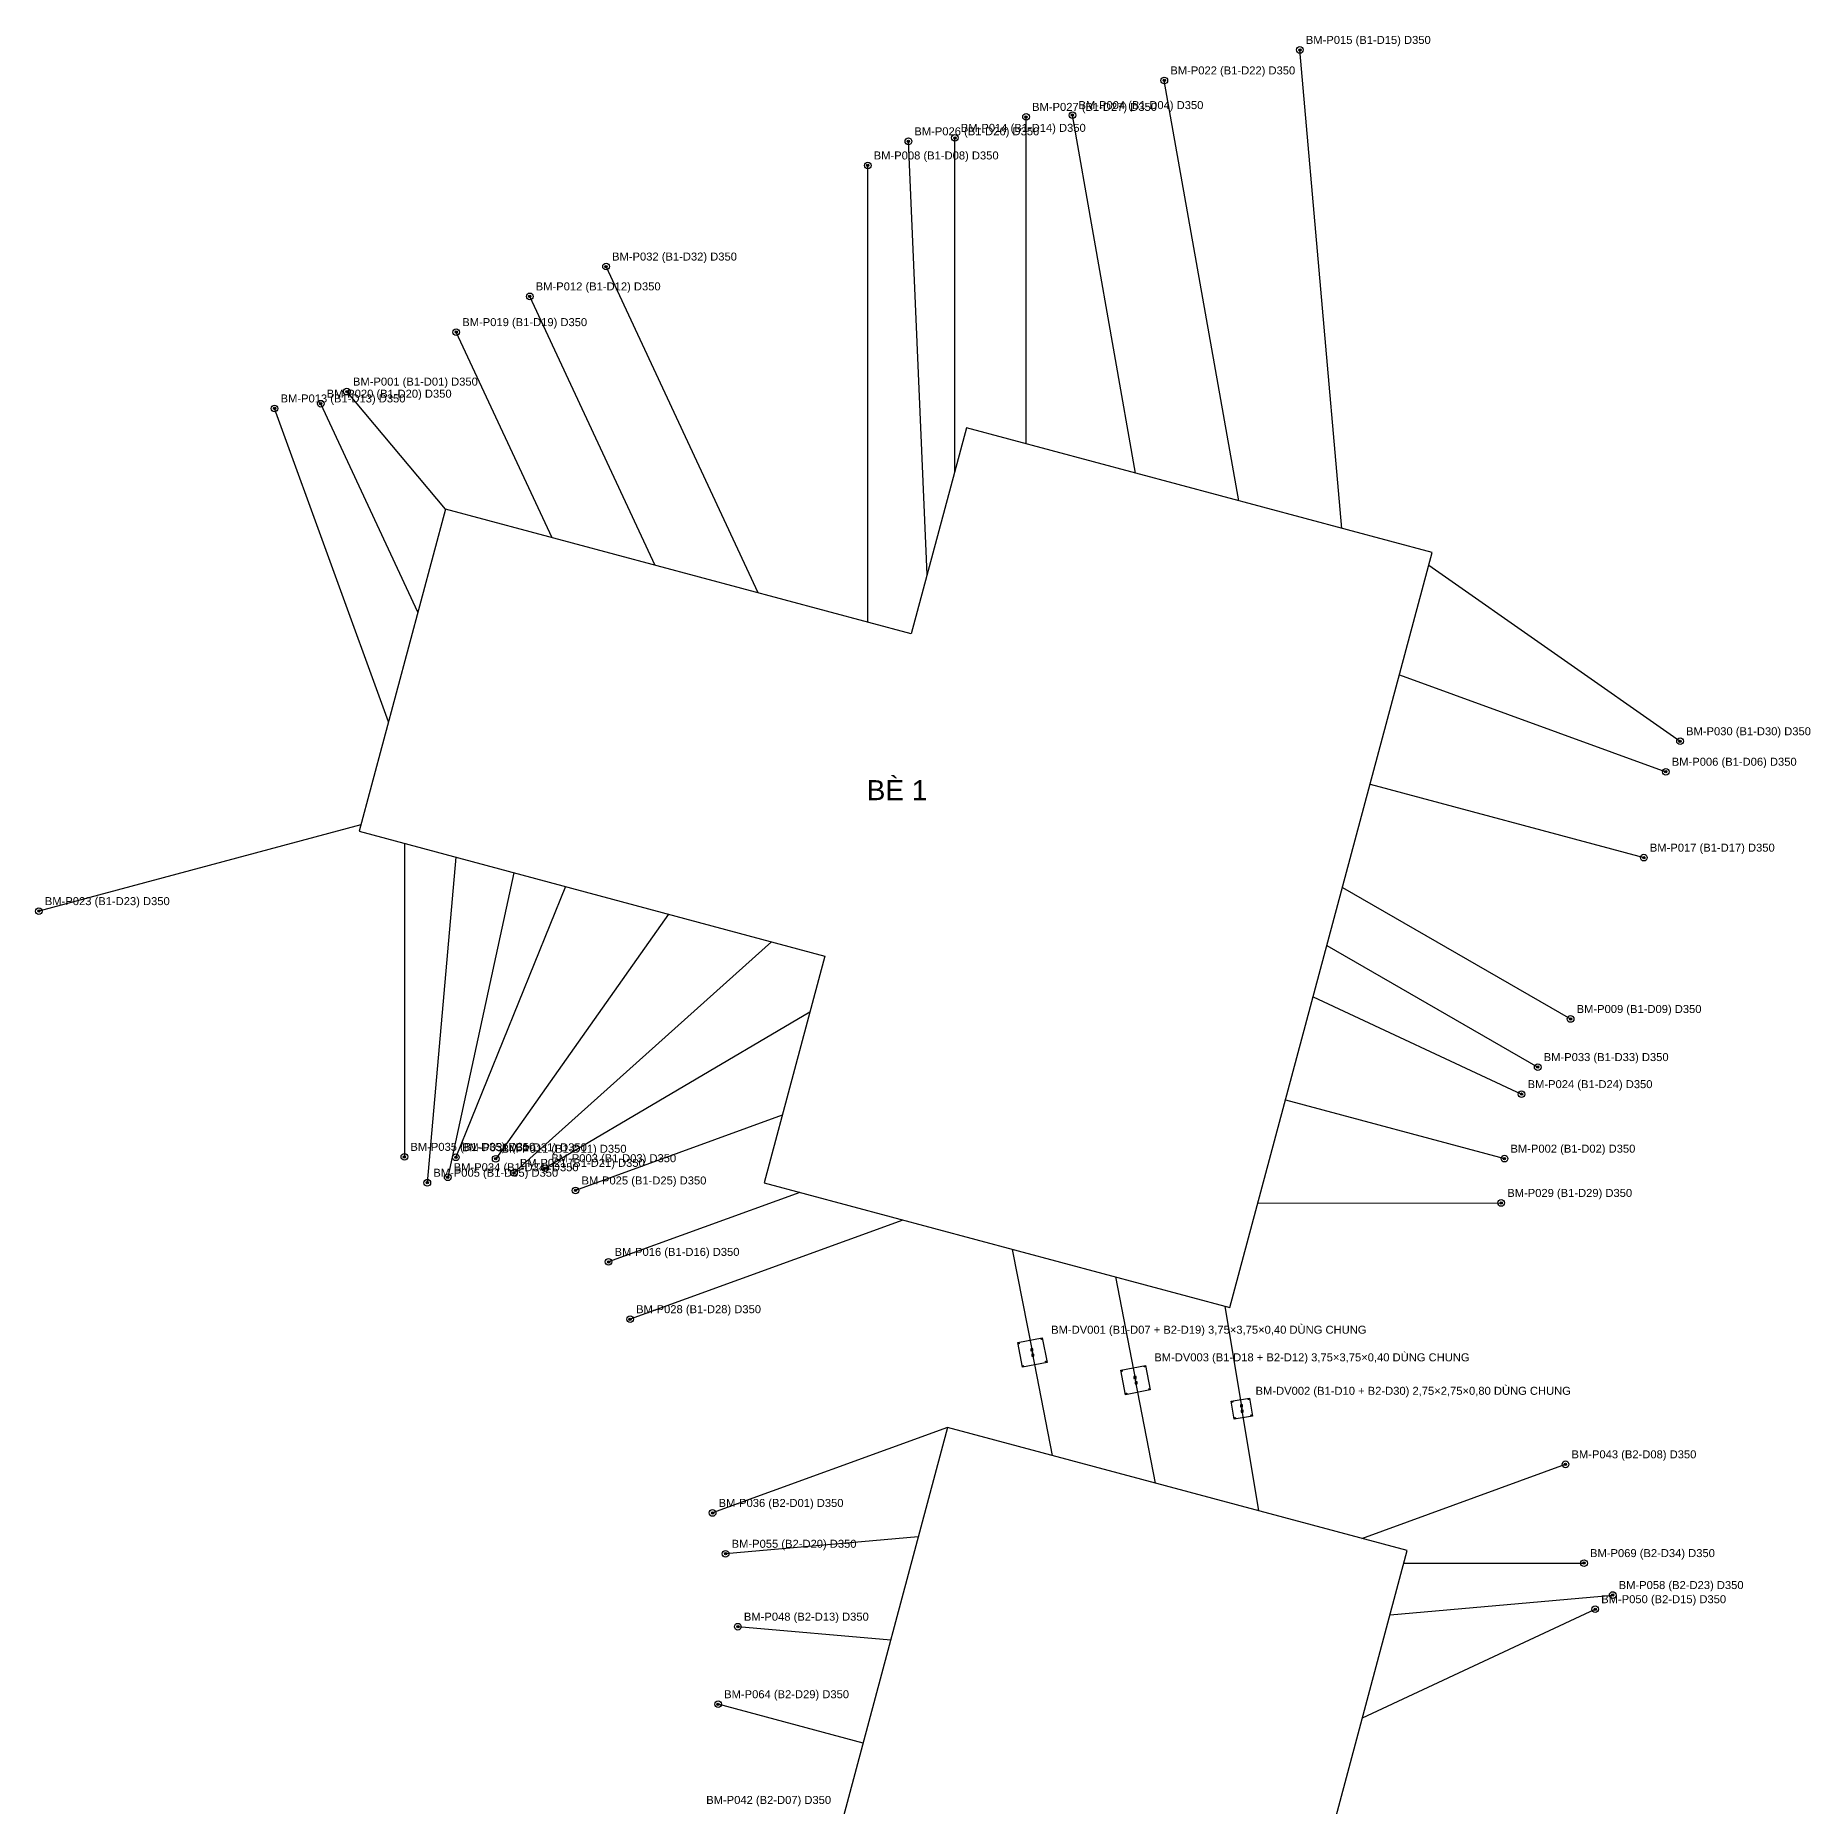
# Model space of a CAD drawing. Header units: metres. Extents: x -662 to 930, y -121 to 674.
# Drawn here: x -185.9 to 80.2, y 408.6 to 674.1 of the extents above; entities that cross this region are included whole.
import ezdxf

# ---------------------------------------------------------------- set-up
doc = ezdxf.new("R2010")
doc.units = ezdxf.units.M
for name, color, linetype in [('01_BE_PIN', 4, 'CONTINUOUS'), ('02_DAY_NEO_BO', 3, 'CONTINUOUS'), ('03_DAY_NEO_DAY', 1, 'CONTINUOUS'), ('04_COC_KHOAN_NHOI_BO', 2, 'CONTINUOUS'), ('05_DE_NEO_VIT_XOAN', 6, 'CONTINUOUS'), ('06_TOA_DO_TEXT', 7, 'CONTINUOUS')]:
    doc.layers.add(name, color=color, linetype=linetype)
doc.styles.add('VN', font='arial.ttf')

msp = doc.modelspace()

# ---------------------------------------------------------------- linework, layer by layer
at = {"layer": '01_BE_PIN'}
for p, q in [((-46.317, 615.327), (-54.6, 584.415)), ((23.495, 596.621), (-46.317, 615.327)), ((-124.433, 603.126), (-137.374, 554.83)), ((-54.6, 584.415), (-124.433, 603.126)), ((-6.839, 483.415), (23.495, 596.621)), ((-137.374, 554.83), (-67.541, 536.118)), ((-67.541, 536.118), (-76.651, 502.121)), ((-76.651, 502.121), (-6.839, 483.415)), ((-49.147, 465.447), (-77.617, 359.195)), ((19.771, 446.981), (-49.147, 465.447)), ((-19.57, 300.16), (19.771, 446.981))]:
    msp.add_line(p, q, dxfattribs=at)
at = {"layer": '02_DAY_NEO_BO'}
for p, q in [((9.94, 600.25), (3.66, 671.98)), ((-5.51, 604.39), (-16.66, 667.41)), ((-37.39, 612.94), (-37.39, 661.94)), ((-20.97, 608.54), (-30.43, 662.21)), ((-52.21, 593.34), (-55.04, 658.28)), ((-48.07, 608.8), (-48.07, 658.8)), ((-61.13, 586.16), (-61.13, 654.66)), ((-77.55, 590.56), (-100.37, 639.5)), ((-93, 594.7), (-111.81, 635.03)), ((-108.46, 598.85), (-122.83, 629.67)), ((-124.43, 603.13), (-139.22, 620.75)), ((-132.97, 571.25), (-150.07, 618.23)), ((-128.57, 587.67), (-143.15, 618.94)), ((22.99, 594.72), (60.67, 568.33)), ((18.59, 578.3), (58.53, 563.76)), ((14.19, 561.88), (55.24, 550.88)), ((-137.12, 555.8), (-185.42, 542.86)), ((-130.61, 553.02), (-130.61, 506.02)), ((-122.88, 550.95), (-127.17, 502.14)), ((-114.19, 548.62), (-124.11, 502.96)), ((-106.46, 546.55), (-122.88, 505.95)), ((10.04, 546.42), (44.26, 526.69)), ((-91.01, 542.41), (-116.92, 505.73)), ((-75.55, 538.27), (-114.19, 503.62)), ((7.72, 537.73), (39.33, 519.48)), ((5.64, 530), (36.91, 515.42)), ((-69.79, 527.71), (-109.48, 504.32)), ((1.5, 514.55), (34.34, 505.75)), ((-73.94, 512.26), (-104.95, 500.98)), ((-71.33, 500.7), (-99.99, 490.27)), ((-2.64, 499.09), (33.86, 499.11)), ((-55.88, 496.55), (-96.76, 481.68)), ((-49.15, 465.45), (-84.39, 452.63)), ((12.95, 448.81), (43.49, 459.92)), ((-53.55, 449.03), (-82.44, 446.51)), ((19.27, 445.11), (46.27, 445.11)), ((17.2, 437.38), (50.57, 440.32)), ((13.06, 421.93), (47.95, 438.2)), ((-57.69, 433.57), (-80.6, 435.58)), ((-61.83, 418.12), (-83.56, 423.95))]:
    msp.add_line(p, q, dxfattribs=at)
at = {"layer": '03_DAY_NEO_DAY'}
for p, q in [((-39.46, 492.15), (-36.44, 476.69)), ((-24, 488.01), (-20.98, 472.55)), ((-7.58, 483.61), (-5.04, 468.28)), ((-33.42, 461.23), (-36.44, 476.69)), ((-17.96, 457.09), (-20.98, 472.55)), ((-2.51, 452.95), (-5.04, 468.28))]:
    msp.add_line(p, q, dxfattribs=at)
at = {"layer": '04_COC_KHOAN_NHOI_BO'}
for centre, radius in [((3.66, 671.98), 0.5), ((3.66, 671.98), 0.175), ((-16.66, 667.41), 0.5), ((-16.66, 667.41), 0.175), ((-37.39, 661.94), 0.5), ((-37.39, 661.94), 0.175), ((-30.43, 662.21), 0.5), ((-30.43, 662.21), 0.175), ((-55.04, 658.28), 0.5), ((-55.04, 658.28), 0.175), ((-48.07, 658.8), 0.5), ((-48.07, 658.8), 0.175), ((-61.13, 654.66), 0.5), ((-61.13, 654.66), 0.175), ((-100.37, 639.5), 0.5), ((-100.37, 639.5), 0.175), ((-111.81, 635.03), 0.5), ((-111.81, 635.03), 0.175), ((-122.83, 629.67), 0.5), ((-122.83, 629.67), 0.175), ((-139.22, 620.75), 0.5), ((-139.22, 620.75), 0.175), ((-150.07, 618.23), 0.5), ((-150.07, 618.23), 0.175), ((-143.15, 618.94), 0.5), ((-143.15, 618.94), 0.175), ((60.67, 568.33), 0.5), ((60.67, 568.33), 0.175), ((58.53, 563.76), 0.5), ((58.53, 563.76), 0.175), ((55.24, 550.88), 0.5), ((55.24, 550.88), 0.175), ((-185.42, 542.86), 0.5), ((-185.42, 542.86), 0.175), ((44.26, 526.69), 0.5), ((44.26, 526.69), 0.175), ((39.33, 519.48), 0.5), ((39.33, 519.48), 0.175), ((36.91, 515.42), 0.5), ((36.91, 515.42), 0.175), ((-130.61, 506.02), 0.5), ((-130.61, 506.02), 0.175), ((-122.88, 505.95), 0.5), ((-122.88, 505.95), 0.175), ((-116.92, 505.73), 0.5), ((-116.92, 505.73), 0.175), ((34.34, 505.75), 0.5), ((34.34, 505.75), 0.175), ((-124.11, 502.96), 0.5), ((-124.11, 502.96), 0.175), ((-114.19, 503.62), 0.5), ((-114.19, 503.62), 0.175), ((-109.48, 504.32), 0.5), ((-109.48, 504.32), 0.175), ((-127.17, 502.14), 0.5), ((-127.17, 502.14), 0.175), ((-104.95, 500.98), 0.5), ((-104.95, 500.98), 0.175), ((33.86, 499.11), 0.5), ((33.86, 499.11), 0.175), ((-99.99, 490.27), 0.5), ((-99.99, 490.27), 0.175), ((-96.76, 481.68), 0.5), ((-96.76, 481.68), 0.175), ((43.49, 459.92), 0.5), ((43.49, 459.92), 0.175), ((-84.39, 452.63), 0.5), ((-84.39, 452.63), 0.175), ((-82.44, 446.51), 0.5), ((-82.44, 446.51), 0.175), ((46.27, 445.11), 0.5), ((46.27, 445.11), 0.175), ((50.57, 440.32), 0.5), ((50.57, 440.32), 0.175), ((47.95, 438.2), 0.5), ((47.95, 438.2), 0.175), ((-80.6, 435.58), 0.5), ((-80.6, 435.58), 0.175), ((-83.56, 423.95), 0.5), ((-83.56, 423.95), 0.175)]:
    msp.add_circle(centre, radius, dxfattribs=at)
for p in [(3.66, 671.98), (-16.66, 667.41), (-37.39, 661.94), (-30.43, 662.21), (-55.04, 658.28), (-48.07, 658.8), (-61.13, 654.66), (-100.37, 639.5), (-111.81, 635.03), (-122.83, 629.67), (-139.22, 620.75), (-150.07, 618.23), (-143.15, 618.94), (60.67, 568.33), (58.53, 563.76), (55.24, 550.88), (-185.42, 542.86), (44.26, 526.69), (39.33, 519.48), (36.91, 515.42), (-130.61, 506.02), (-122.88, 505.95), (-116.92, 505.73), (34.34, 505.75), (-114.19, 503.62), (-109.48, 504.32), (-127.17, 502.14), (-124.11, 502.96), (-104.95, 500.98), (33.86, 499.11), (-99.99, 490.27), (-96.76, 481.68), (43.49, 459.92), (-84.39, 452.63), (-82.44, 446.51), (46.27, 445.11), (50.57, 440.32), (47.95, 438.2), (-80.6, 435.58), (-83.56, 423.95)]:
    msp.add_point(p, dxfattribs=at)
at = {"layer": '05_DE_NEO_VIT_XOAN'}
for p, q in [((-38.641, 478.169), (-34.961, 478.891)), ((-37.919, 474.489), (-38.641, 478.169)), ((-36.367, 477.233), (-36.667, 477.233)), ((-36.667, 477.233), (-36.667, 476.933)), ((-36.667, 476.933), (-36.367, 476.933)), ((-36.213, 476.447), (-36.513, 476.447)), ((-36.513, 476.447), (-36.513, 476.147)), ((-36.367, 476.933), (-36.367, 477.233)), ((-36.213, 476.147), (-36.213, 476.447)), ((-34.961, 478.891), (-34.239, 475.211)), ((-34.239, 475.211), (-37.919, 474.489)), ((-36.513, 476.147), (-36.213, 476.147)), ((-23.181, 474.029), (-19.501, 474.751)), ((-22.459, 470.349), (-23.181, 474.029)), ((-19.501, 474.751), (-18.779, 471.071)), ((-20.907, 473.093), (-21.207, 473.093)), ((-21.207, 473.093), (-21.207, 472.793)), ((-21.207, 472.793), (-20.907, 472.793)), ((-20.753, 472.307), (-21.053, 472.307)), ((-21.053, 472.307), (-21.053, 472.007)), ((-21.053, 472.007), (-20.753, 472.007)), ((-20.907, 472.793), (-20.907, 473.093)), ((-20.753, 472.007), (-20.753, 472.307)), ((-18.779, 471.071), (-22.459, 470.349)), ((-6.621, 469.412), (-3.908, 469.861)), ((-6.172, 466.699), (-6.621, 469.412)), ((-4.955, 468.825), (-5.255, 468.825)), ((-5.255, 468.825), (-5.255, 468.525)), ((-5.255, 468.525), (-4.955, 468.525)), ((-4.955, 468.525), (-4.955, 468.825)), ((-3.908, 469.861), (-3.459, 467.148)), ((-3.459, 467.148), (-6.172, 466.699)), ((-4.825, 468.035), (-5.125, 468.035)), ((-5.125, 468.035), (-5.125, 467.735)), ((-5.125, 467.735), (-4.825, 467.735)), ((-4.825, 467.735), (-4.825, 468.035))]:
    msp.add_line(p, q, dxfattribs=at)
for centre in [(-38.465, 478.051), (-35.079, 478.715), (-37.801, 474.665), (-34.415, 475.329), (-23.005, 473.911), (-19.619, 474.575), (-18.955, 471.189), (-22.341, 470.525), (-6.449, 469.288), (-4.032, 469.689), (-6.048, 466.871), (-3.631, 467.272)]:
    msp.add_circle(centre, 0.06, dxfattribs=at)
for p in [(-36.44, 476.69), (-20.98, 472.55), (-5.04, 468.28)]:
    msp.add_point(p, dxfattribs=at)

# ---------------------------------------------------------------- texts
at = {"layer": '01_BE_PIN', "style": 'VN'}
msp.add_text('BÈ 1', height=3, dxfattribs=at).set_placement((-61.283, 559.497))
at = {"layer": '06_TOA_DO_TEXT', "style": 'VN'}
for s, p in [('BM-P015 (B1-D15) D350', (4.56, 672.88)), ('BM-P022 (B1-D22) D350', (-15.76, 668.31)), ('BM-P027 (B1-D27) D350', (-36.49, 662.84)), ('BM-P004 (B1-D04) D350', (-29.53, 663.11)), ('BM-P026 (B1-D26) D350', (-54.14, 659.18)), ('BM-P014 (B1-D14) D350', (-47.17, 659.7)), ('BM-P008 (B1-D08) D350', (-60.23, 655.56)), ('BM-P032 (B1-D32) D350', (-99.47, 640.4)), ('BM-P012 (B1-D12) D350', (-110.91, 635.93)), ('BM-P019 (B1-D19) D350', (-121.93, 630.57)), ('BM-P001 (B1-D01) D350', (-138.32, 621.65)), ('BM-P013 (B1-D13) D350', (-149.17, 619.13)), ('BM-P020 (B1-D20) D350', (-142.25, 619.84)), ('BM-P030 (B1-D30) D350', (61.57, 569.23)), ('BM-P006 (B1-D06) D350', (59.43, 564.66)), ('BM-P017 (B1-D17) D350', (56.14, 551.78)), ('BM-P023 (B1-D23) D350', (-184.52, 543.76)), ('BM-P009 (B1-D09) D350', (45.16, 527.59)), ('BM-P033 (B1-D33) D350', (40.23, 520.38)), ('BM-P024 (B1-D24) D350', (37.81, 516.32)), ('BM-P035 (B1-D35) D350', (-129.71, 506.92)), ('BM-P031 (B1-D31) D350', (-121.98, 506.85)), ('BM-P011 (B1-D11) D350', (-116.02, 506.63)), ('BM-P021 (B1-D21) D350', (-113.29, 504.52)), ('BM-P003 (B1-D03) D350', (-108.58, 505.22)), ('BM-P002 (B1-D02) D350', (35.24, 506.65)), ('BM-P005 (B1-D05) D350', (-126.27, 503.04)), ('BM-P034 (B1-D34) D350', (-123.21, 503.86)), ('BM-P025 (B1-D25) D350', (-104.05, 501.88)), ('BM-P029 (B1-D29) D350', (34.76, 500.01)), ('BM-P016 (B1-D16) D350', (-99.09, 491.17)), ('BM-P028 (B1-D28) D350', (-95.86, 482.58)), ('BM-DV001 (B1-D07 + B2-D19) 3,75×3,75×0,40 DÙNG CHUNG', (-33.627, 479.503)), ('BM-DV003 (B1-D18 + B2-D12) 3,75×3,75×0,40 DÙNG CHUNG', (-18.167, 475.363)), ('BM-DV002 (B1-D10 + B2-D30) 2,75×2,75×0,80 DÙNG CHUNG', (-2.977, 470.343)), ('BM-P043 (B2-D08) D350', (44.39, 460.82)), ('BM-P036 (B2-D01) D350', (-83.49, 453.53)), ('BM-P055 (B2-D20) D350', (-81.54, 447.41)), ('BM-P069 (B2-D34) D350', (47.17, 446.01)), ('BM-P058 (B2-D23) D350', (51.47, 441.22)), ('BM-P050 (B2-D15) D350', (48.85, 439.1)), ('BM-P048 (B2-D13) D350', (-79.7, 436.48)), ('BM-P064 (B2-D29) D350', (-82.66, 424.85)), ('BM-P042 (B2-D07) D350', (-85.35, 409))]:
    msp.add_text(s, height=1.2, dxfattribs=at).set_placement(p)

doc.saveas('drawing.dxf')
